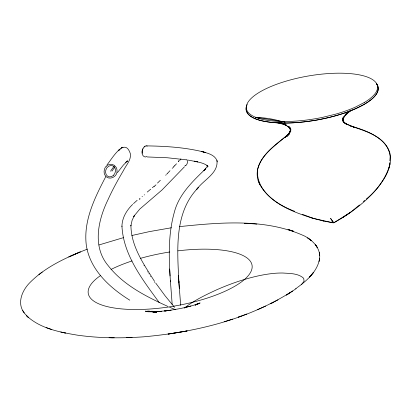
<?xml version="1.0" encoding="UTF-8"?>
<svg xmlns="http://www.w3.org/2000/svg" width="411" height="411" viewBox="0 0 411 411"><rect width="100%" height="100%" fill="white"/><g stroke="black" fill="none" stroke-linecap="round" stroke-linejoin="round"><path stroke-width="0.62" d="M121.944 226.6C121.939 218.03 126.624 210.201 132.655 204.416M121.954 226.096C123.351 255.262 142.699 279.763 159.175 302.511M297.189 287.623C307.135 280.446 317.765 271.049 319.65 258.231C320.729 248.316 312.802 240.399 304.685 236.104C265.763 218.205 220.892 222.377 179.489 226.615M342.779 217.563C355.731 209.261 367.989 199.576 377.801 187.642C383.324 180.347 389.376 172.178 389.7 162.658M389.844 160.819L390.183 156.529L389.412 152.82M278.437 122.74L284.648 124.065L280.343 122.781L290.248 127.497L287.875 126.234L290.993 129.337L289.621 127.862L290.854 131.14L290.495 129.419L289.961 131.967L290.495 130.945L287.906 134.787L289.627 132.912M389.474 166.142C396.41 143.136 370.686 131.428 352.859 126.742C366.545 131.52 384.516 136.596 389.284 152.198M319.018 261.622L319.65 258.231M207.781 165.607L207.514 167.03L207.586 165.453L207.75 166.691L207.38 165.448L207.935 166.589L207.488 165.674M290.495 129.419L289.714 132.953L290.3 131.448M246.646 105.761C243.543 115.229 255.616 119.58 262.788 121.004C280.554 124.538 298.91 122.987 316.645 120.063C333.331 116.95 350.049 112.419 364.876 103.942C371.405 100.156 382.543 91.93 376.342 83.531M388.852 168.618L390.044 163.825M205.464 152.548L201.498 151.454C207.087 153.062 214.408 154.449 216.941 160.46C218.565 173.103 203.979 179.674 197.455 188.51L198.436 187.442L196.381 189.682L197.347 188.634C173.863 213.561 177.429 250.9 178.903 282.424L178.456 275.473L178.523 276.572M207.725 165.669L207.201 166.897L207.668 166.003M389.417 166.337C385.092 179.273 376.784 190.596 366.186 199.109M180.018 160.167L180.398 159.489A4.341 4.29 -34 0 1 180.948 158.831M142.884 148.715L142.16 150.739A5.682 4.341 -73.7 0 0 142.057 152.738A5.795 4.547 -72.7 0 0 142.185 153.724C142.412 155.738 144.975 158.107 146.845 156.401M207.201 166.897L207.709 165.91M105.781 176.638C94.674 197.876 82.981 221.329 86.418 246.009C90.451 270.176 109.927 287.854 129.794 300.184M134.048 216.088L133.709 216.638L134.52 215.297L132.111 220.281L130.878 225.963L130.929 225.392C131.068 246.281 143.835 264.453 154.608 281.443M290.495 130.945L287.906 134.787L288.83 133.621L284.931 137.5L286.349 136.144C272.298 146.999 249.482 163.583 259.721 184.39C270.649 203.717 293.213 212.174 313.357 218.405L333.085 222.798L334.158 222.587M134.191 215.852L139.802 209.055L162.032 189.959L184.421 166.845M111.967 171.161L114.844 167M110.533 171.207L114.145 166.059M207.519 166.193L203.877 170.616L205.854 168.489L204.647 169.789M107.045 164.816C112.039 158.769 124.882 135.902 130.487 154.14C131.022 160.485 125.9 165.366 123.367 170.704C117.849 180.044 112.588 189.548 108.124 199.438C98.152 219.828 92.069 246.554 108.17 265.645C123.269 284.987 145.823 296.398 167.698 306.359M117.495 172.512L123.387 165.052L127.518 160.953L126.28 161.61L127.518 160.953M301.597 284.443L304.058 281.191L303.708 278.304C298.196 273.197 289.776 273.515 282.727 273.017A137.464 92.758 -53.8 0 0 275.041 273.274C263.6 274.265 252.395 276.973 241.452 280.389A262.732 177.285 -53.8 0 0 216.361 289.945C205.181 295.093 193.956 300.528 184.226 308.147M345.019 115.486L345.646 114.695L342.312 118.63L349.997 110.919L345.831 113.842L352.14 109.948M350.737 212.158L341.551 218.339L334.174 222.572C333.783 221.652 331.605 223.404 334.174 222.572L350.737 212.158L359.497 204.95M345.394 115.08L349.997 110.919M169.979 170.724L167.256 173.622M172.183 168.371L172.486 168.042M172.939 167.56L173.242 167.241M173.391 167.082L173.689 166.763M173.832 166.609L174.423 165.987M144.025 147.046L144.569 146.527M174.567 165.833L174.855 165.525M166.835 174.069L167.087 173.802M174.999 165.371L176.514 163.789M166.229 174.706L165.705 175.256M287.006 136.75L289.663 133.955M205.068 169.332C192.389 181.657 178.764 194.583 174.295 212.389C165.91 242.367 170.087 273.921 172.163 304.443M178.436 161.374L179.191 160.603M178.333 161.477L179.078 160.727M160.352 180.29L157.49 183.075M125.627 162.535L126.162 162.016M118.774 150.282L120.274 148.864M133.483 203.62L137.161 200.311M106.341 166.162L107.877 165.027L110.03 164.349A6.478 5.446 -35.5 0 1 111.735 164.333L114.176 165.227L116.2 167.426A7.465 6.432 -62.8 0 1 116.693 168.608A7.383 6.422 -61.1 0 1 117.007 170.534C117.875 177.079 108.196 181.313 104.877 174.978A7.475 6.427 -62.4 0 1 104.219 173.18L104.091 171.233L104.63 168.787A7.121 6.771 -50.4 0 1 106.315 166.136M289.601 132.861C277.851 144.312 260.893 153.226 257.384 170.668C256.772 191.464 277.214 204.812 294.666 211.29M152.363 187.755L154.192 186.132M363.319 201.611L364.752 200.363M150.698 189.188L147.256 192.055M139.57 198.754L139.915 198.467M142.052 196.705L142.406 196.417M87.338 249.138C66.962 257.173 46.166 266.415 30.424 282.085C22.425 289.719 16.455 303.051 24.234 312.899M144.174 194.989L144.518 194.716M38.865 274.574L42.235 272.072M332.972 222.567L334.066 222.346M22.744 310.598L24.424 313.244L28.498 317.585L26.648 315.807C40.186 328.543 59.482 332.134 77.191 335.129C99.21 338.274 121.574 338.402 143.727 336.815C197.008 332.037 251.296 318.71 296.208 288.62M290.058 292.74L286.364 295.098L292.724 291.045M295.627 288.548L296.696 287.977M278 299.886L270.474 303.77L273.32 302.301M195.21 305.06L200.085 302.928L195.081 305.101L198.297 303.652C187.467 307.582 176.021 309.534 164.626 310.968L168.7 310.526L156.298 311.723L161.585 311.286L152.173 311.754L158.476 311.666L147.585 311.728L156.447 311.908L148.849 311.538L156.154 311.928L145.289 311.199L154.135 311.821M145.15 146.141L146.337 145.869A4.547 2.959 87.7 0 1 146.891 145.987L147.236 146.136M257.656 309.637L265.655 306.077M241.041 316.136L238.339 317.133L246.775 314.03M196.443 304.361L198.169 303.775L195.78 304.566M99.005 244.951L123.367 237.671M224.17 321.767L232.616 319.09M190.93 306.02L184.981 307.505M131.854 235.513L149.208 231.65L171.459 227.745M164.626 310.968L171.089 310.197L167.441 310.624M132.111 337.488L126.752 337.657L130.755 337.539M152.173 311.754L160.48 311.579M146.527 145.89C165.474 146.146 184.601 147.333 203.06 151.849L204.329 152.204M147.241 156.951L167.375 157.762L186.758 159.879M114.294 337.801L109.033 337.688L112.542 337.77M259.516 118.286L255.801 117.351C264.869 117.726 273.993 118.949 282.593 121.939M244.288 223.296L251.27 223.676M250.016 223.594L256.849 224.103M155.312 311.995L156.57 312.134L151.685 311.605L156.673 312.088M151.685 311.605L153.133 311.749M154.058 311.851L148.967 311.219L156.098 312.088L153.591 311.651M156.56 312.124L151.808 311.194L156.185 312.057M147.703 310.983L156.093 312.083M255.801 117.351L284.818 121.892M155.188 311.944L156.427 312.139M188.253 160.11L197.542 161.883L194.198 161.158C198.749 162.288 203.789 162.91 207.617 165.854L206.918 165.227L207.812 166.337M155.168 311.944L156.36 312.144M155.409 311.97L156.627 312.185M156.452 312.124L152.661 311.435L156.365 312.124M311.939 218.036L323.729 221.067L333.064 222.793M62.688 332.432L65.498 333.033L60.777 332.016M276.839 122.637L286.739 125.124M282.326 123.47L284.648 124.065L279.172 122.637M323.031 220.887L323.729 221.067M313.357 218.405L302.398 214.337M46.13 327.562L51.786 329.53M280.343 122.781L285.845 124.908L284.864 124.461M345.137 123.403L354.94 127.461L349.335 125.417L350.881 126.126L345.903 123.773L347.048 124.482L343.791 122.082L347.048 124.482L345.06 123.428M175.425 309.699L169.753 307.269M284.304 122.576L285.388 123.038M331.785 222.038L332.925 222.613L331.811 222.017M285.362 124.749L286.847 125.519M287.875 126.234L289.663 127.759L288.83 127.03L290.192 128.638L289.621 127.862L290.541 130.308M343.678 122.118L344.731 123.254L343.134 120.706M174.583 307.371L165.088 295.786L155.728 283.066M344.146 122.457L343.046 120.711M154.675 282.388L154.865 282.67M150.549 276.218L150.734 276.5M148.91 273.659L149.09 273.947M147.688 271.707L147.862 271.99M143.994 265.506L144.153 265.789M187 159.663L187.503 161.091A4.542 4.105 -56.5 0 1 187.514 162.622L186.728 164.523A4.295 4.259 -34.1 0 1 185.659 165.633M258.077 180.033L259.721 184.39M217.275 161.836L216.941 160.46M342.933 120.767L343.17 121.913L343.226 118.409L342.466 120.366L344.367 116.39L343.19 118.43L343.735 117.392L342.959 120.248L342.913 119.354L343.123 121.024M319.624 254.959L319.285 252.488L319.717 255.699M179.242 287.042L179.324 288.224L178.826 281.283L180.67 305.26M170.349 280.692L170.421 281.802M170.046 275.93L169.681 269.005M177.953 250.849A83.099 27.054 -9.8 0 1 249.667 273.818A83.099 27.054 -9.8 0 1 138.219 309.504A83.099 27.054 -9.8 0 1 100.325 275.709M111.068 269.421A83.099 27.054 -9.8 0 1 132.054 260.928M140.336 258.391A83.099 27.054 -9.8 0 1 169.764 251.984M142.422 153.231A4.115 3.437 -68.3 0 1 142.817 149.625M144.564 146.511A4.393 2.641 -72.2 0 1 145.15 146.126M142.956 148.782A5.564 3.175 -69.8 0 1 144.061 147.138M156.005 184.806A15.171 1.284 -41.8 0 1 154.253 186.44M140.048 198.945A22.965 1.156 -40.4 0 1 139.334 199.412M185.623 165.587A3.694 3.216 -12.8 0 1 184.755 165.957M376.399 83.515A67.024 21.819 -9.8 0 1 313.927 120.526A67.024 21.819 -9.8 0 1 247.201 104.548M313.203 272.781L309.622 277.009L313.203 272.781M119.801 149.301L118.26 150.791L119.801 149.301M364.238 102.55L355.613 106.999A66.51 21.655 -9.8 0 1 335.181 114.279L322.912 117.284A66.51 21.655 -9.8 0 1 246.651 105.103A66.51 21.655 -9.8 0 1 336.085 73.22A66.51 21.655 -9.8 0 1 364.238 102.55M121.759 147.801L121.451 147.95L122.94 147.225L121.759 147.801M74.453 254.378L68.853 256.911L80.304 251.912L74.453 254.378M185.325 331.261L168.089 334.107L187.159 330.942L185.325 331.261M289.031 229.821L287.993 229.497L293.392 231.198L289.031 229.821M311.214 240.486L307.772 237.979L311.214 240.486M333.681 222.772L330.614 218.452L333.681 222.772M315.91 245.413L315.473 244.781L317.431 247.71L315.91 245.413M113.328 175.497A5.816 4.855 -68.3 0 0 112.727 165.823A5.816 4.855 -68.3 0 0 105.55 172.307A5.816 4.855 -68.3 0 0 113.328 175.497"/></g></svg>
